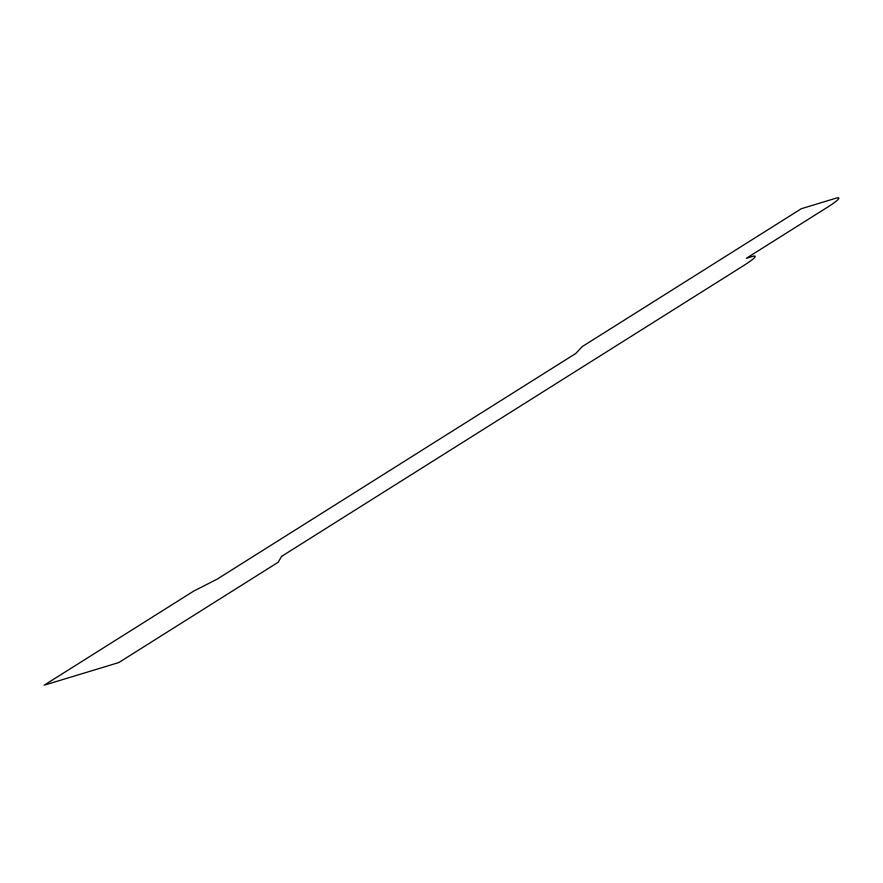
<?xml version="1.0" encoding="UTF-8"?>
<svg xmlns="http://www.w3.org/2000/svg" width="883" height="883" viewBox="0 0 883 883"><rect width="100%" height="100%" fill="white"/><g stroke="black" fill="none" stroke-linecap="round" stroke-linejoin="round"><path stroke-width="1.32" d="M281.622 556.345L278.156 562.261L118.752 662.581L44.15 685.208L193.598 591.168L217.152 579.149L575.826 353.432L582.162 346.644L801.356 208.708L835.782 198.256A26.269 2.837 -29.1 0 1 827.327 207.317L746.356 258.277L752.095 256.534A26.269 2.837 -29.1 0 1 743.652 265.595L281.622 556.345"/></g></svg>
